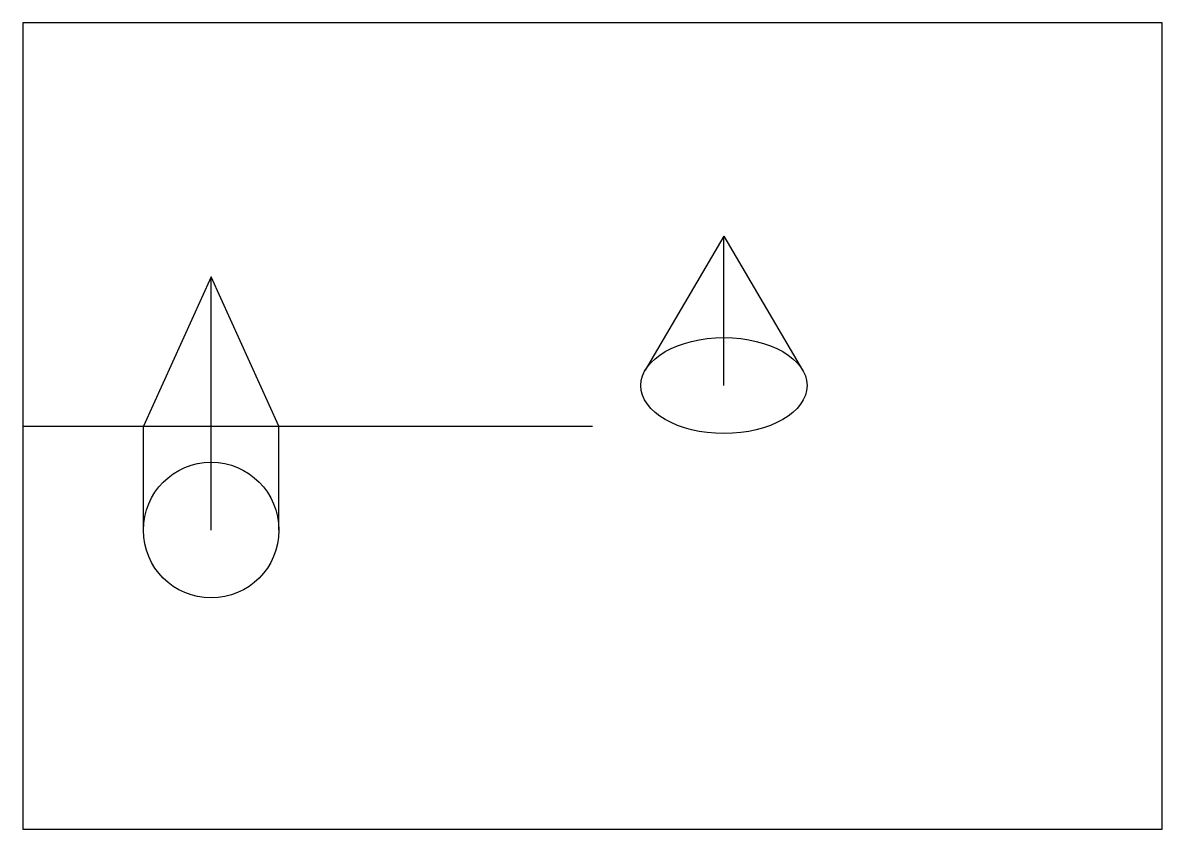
# Model space of a CAD drawing. Header units: millimetres. Extents: x 0 to 420, y 0 to 297.
import ezdxf

# ---------------------------------------------------------------- set-up
doc = ezdxf.new("R2010")
doc.units = ezdxf.units.MM
doc.header["$MEASUREMENT"] = 0

msp = doc.modelspace()

# ---------------------------------------------------------------- linework, layer by layer
for p, q in [((258.46, 218.39), (229.47, 169.07)), ((258.46, 163.39), (258.46, 218.39)), ((258.46, 218.39), (287.46, 169.07)), ((69.44, 203.5), (44.44, 148.5)), ((69.44, 148.5), (69.44, 203.5)), ((94.44, 148.5), (69.44, 203.5)), ((0, 148.5), (210, 148.5)), ((44.44, 110.16), (44.44, 148.5)), ((69.44, 110.16), (69.44, 148.5)), ((94.44, 110.16), (94.44, 148.5))]:
    msp.add_line(p, q)
msp.add_lwpolyline([(0, 0), (420, 0), (420, 297), (0, 297)], close=True)
msp.add_circle((69.44, 110.16), 25)
msp.add_ellipse((258.46, 163.39), major_axis=(-30.62, 0), ratio=0.57735)

doc.saveas('drawing.dxf')
